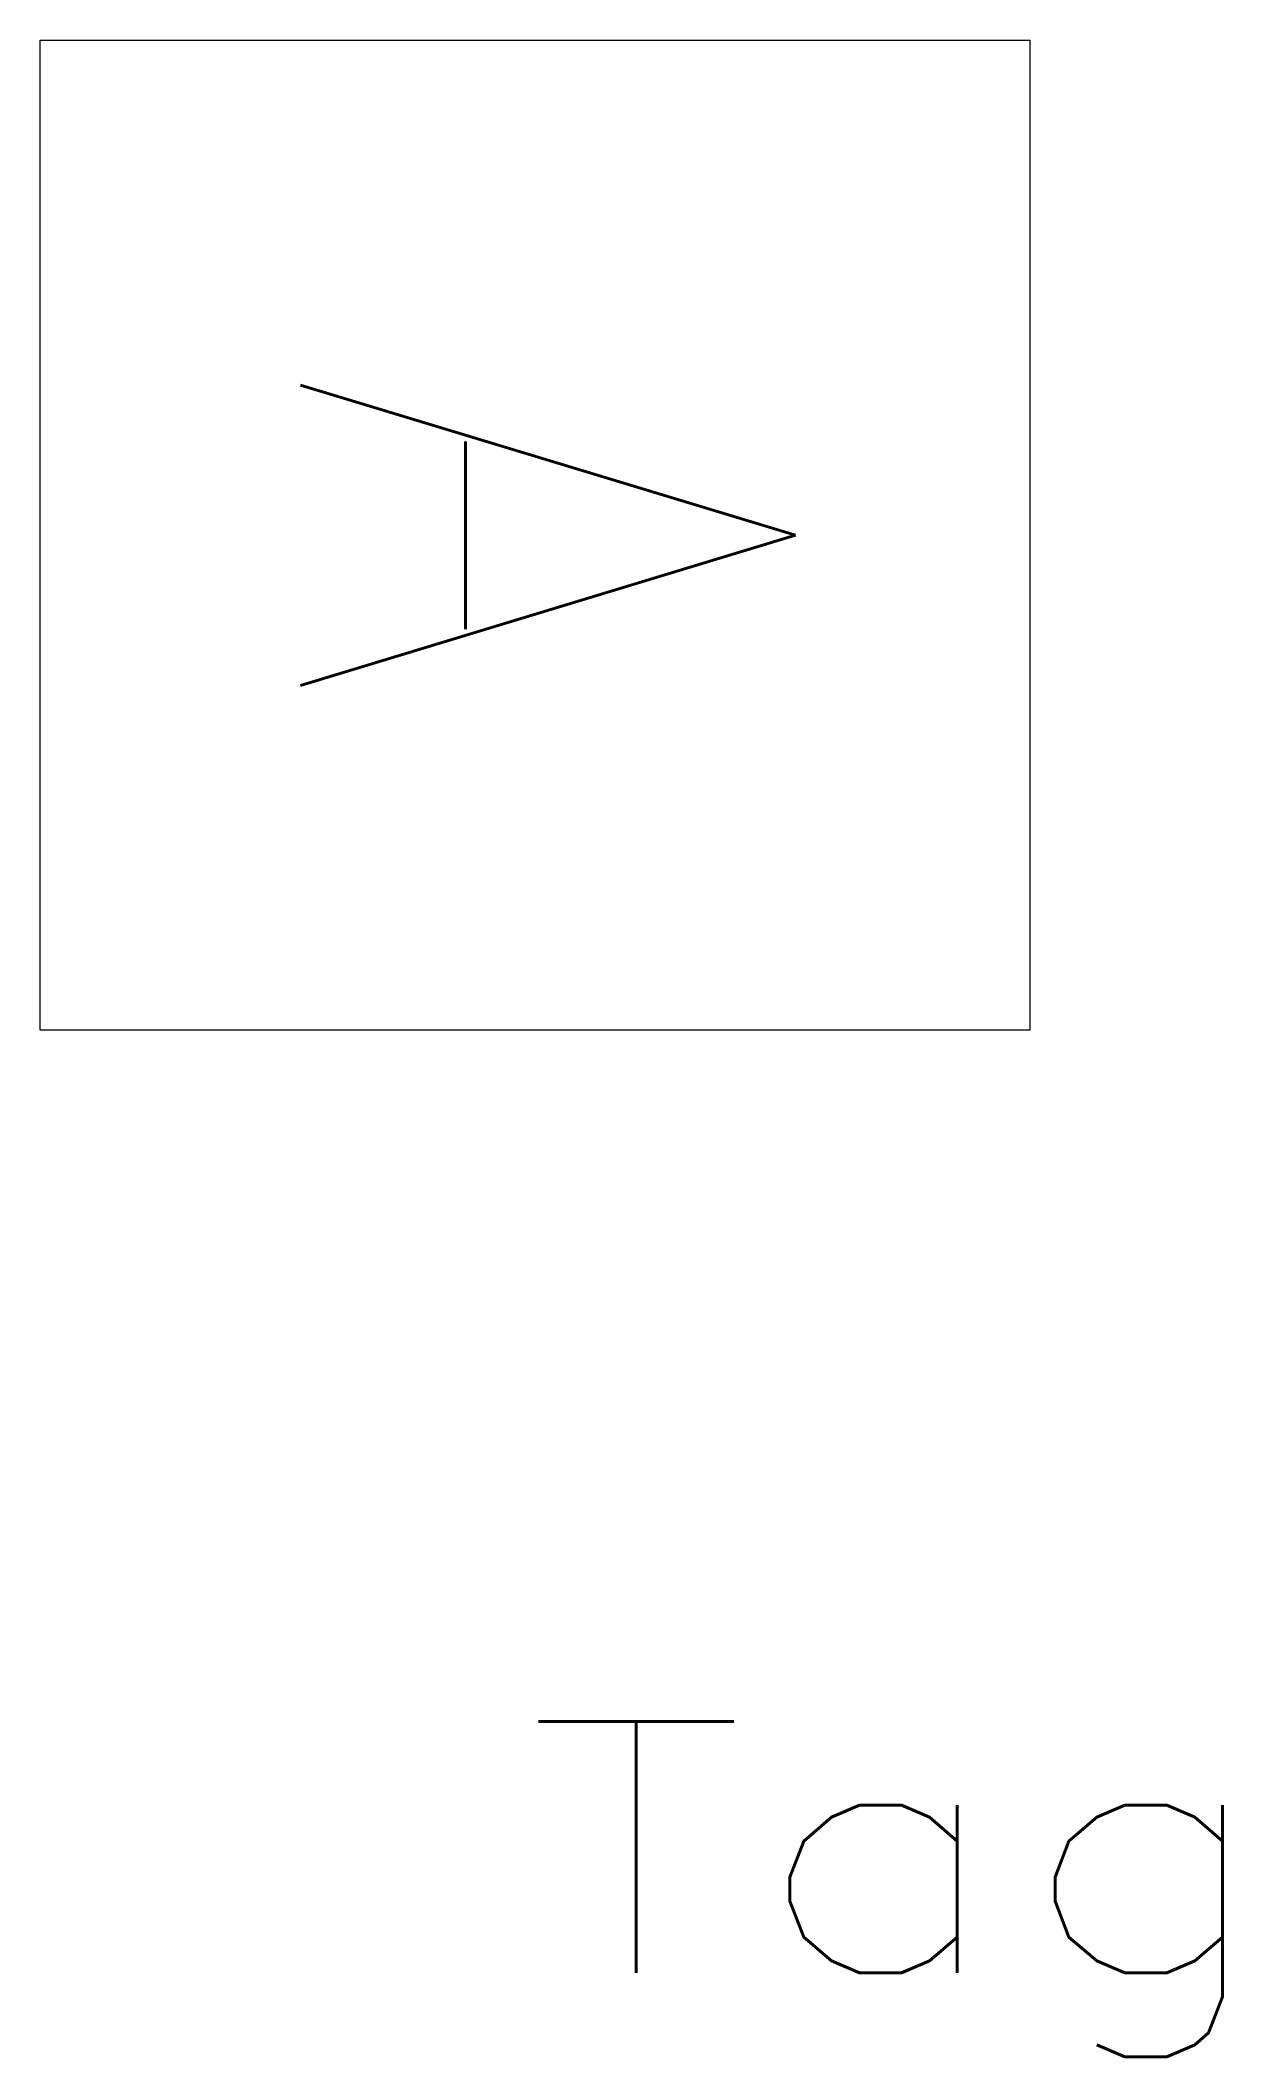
# Model space of a CAD drawing. Header units: inches. Extents: x -2.5 to 3.5, y -7.7 to 2.5.
import ezdxf
from ezdxf.enums import TextEntityAlignment as Align

# ---------------------------------------------------------------- set-up
doc = ezdxf.new("R2010")
doc.units = ezdxf.units.IN
doc.header["$MEASUREMENT"] = 0
doc.layers.get('0').update_dxf_attribs({"lineweight": 0})
doc.styles.add('ROMANS', font='ROMANS.SHX', dxfattribs={"width": 0.8})
doc.styles.add('STANDARD1', font='TXT.SHX')

msp = doc.modelspace()

# ---------------------------------------------------------------- linework, layer by layer
for p, q in [((-2.5, -2.5), (-2.5, 2.5)), ((-2.5, 2.5), (2.5, 2.5)), ((2.5, 2.5), (2.5, -2.5)), ((2.5, -2.5), (-2.5, -2.5))]:
    msp.add_line(p, q)

# ---------------------------------------------------------------- texts
at = {"linetype": 'Continuous', "style": 'ROMANS', "width": 0.797222}
msp.add_text('A', height=2.5, rotation=270, dxfattribs=at).set_placement((-1.185, 0.854), (-1.185, -0.854), align=Align.FIT)
at = {"color": 7, "linetype": 'Continuous', "style": 'STANDARD1', "width": 1.166667}
msp.add_text('Tag', height=1.27, dxfattribs=at).set_placement((-0.054, -7.261), (3.756, -7.261), align=Align.FIT)

doc.saveas('drawing.dxf')
